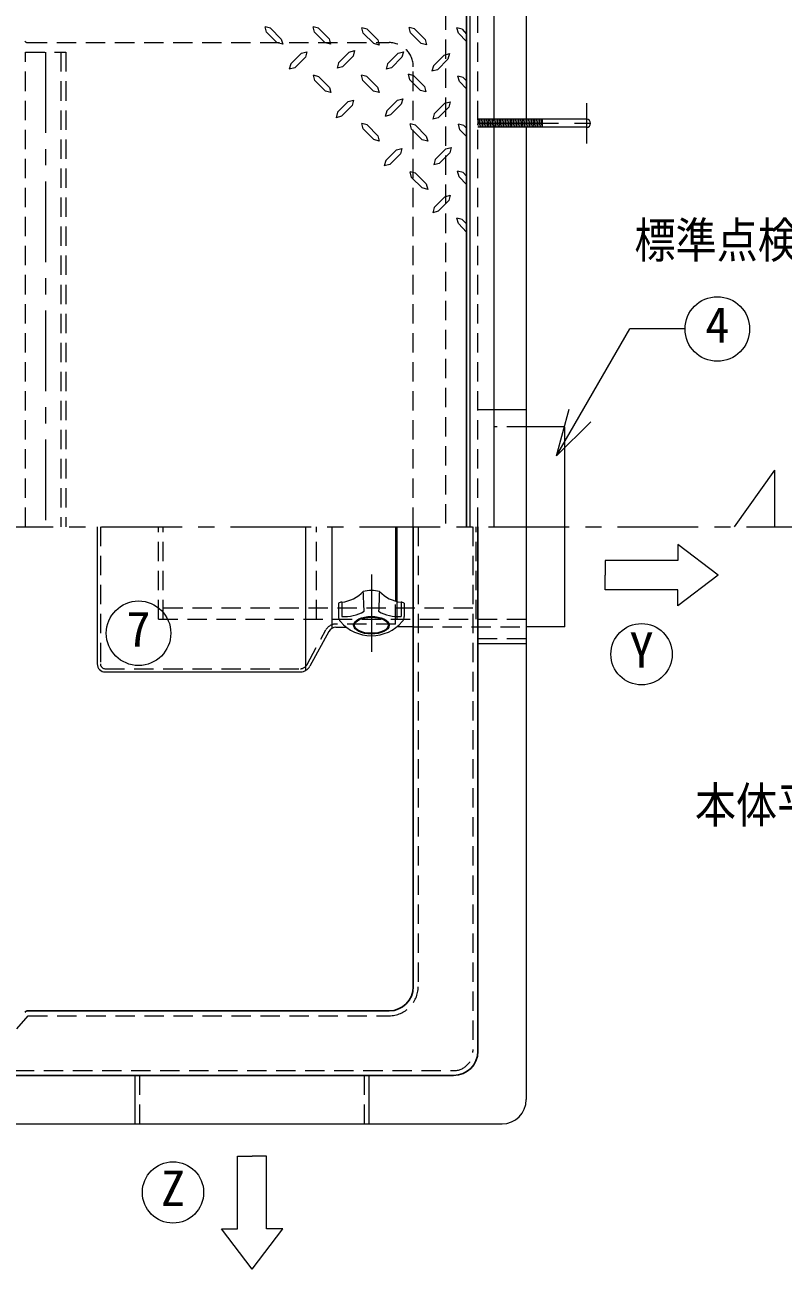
# Model space of a CAD drawing. Units: millimetres at full size, sheet at 1:10; details may follow other scales. Extents: x -2115 to 1935, y -1423 to 1387.
# Drawn here: x 89 to 559, y 207 to 978 of the extents above; entities that cross this region are included whole.
import ezdxf
from ezdxf.enums import TextEntityAlignment as Align

# ---------------------------------------------------------------- set-up
doc = ezdxf.new("R2010")
doc.units = ezdxf.units.MM
doc.header["$LTSCALE"] = 10
doc.linetypes.add('CHAIN1', pattern=[8, 5, -1, 1, -1])
doc.linetypes.add('DASHED1', pattern=[1.8, 1.2, -0.6])
doc.layers.add('0-0____1', color=4, linetype='Continuous', lineweight=9)
doc.styles.add('ＭＳ ゴシック', font='')
doc.styles.get('ＭＳ ゴシック').set_extended_font_data('MS Gothic')

msp = doc.modelspace()

# ---------------------------------------------------------------- linework, layer by layer
at = {"layer": '0-0____1', "color": 7, "lineweight": 18}
for p, q in [((399.94, 1021.76), (399.94, 919.26)), ((379.94, 1016.76), (379.94, 666.76)), ((364.94, 1001.76), (364.94, 666.76)), ((437.34, 919.26), (379.94, 919.26)), ((437.34, 914.26), (379.94, 914.26)), ((399.94, 914.26), (399.94, 311.76)), ((418.79, 710.6), (464.24, 789.31)), ((498.44, 789.31), (464.24, 789.31)), ((399.94, 739.26), (379.94, 739.26)), ((418.79, 710.6), (426.56, 739.58)), ((418.79, 710.6), (440.01, 731.82)), ((133.94, 666.76), (133.94, 581.77)), ((318.94, 666.76), (318.94, 620.67)), ((319.94, 620.41), (319.94, 666.76)), ((283.57, 619.48), (283.57, 611.24)), ((285.57, 620.01), (285.57, 611.13)), ((322.31, 620.01), (322.31, 611.13)), ((324.31, 619.48), (324.31, 611.24)), ((277.52, 601.88), (265.81, 580.41)), ((281.91, 604.48), (288.48, 604.48)), ((329.94, 604.76), (319.75, 604.76)), ((319.94, 604.91), (319.94, 604.76)), ((423.94, 604.76), (399.94, 604.76)), ((399.94, 594.26), (369.94, 594.26)), ((138.94, 576.77), (260.05, 576.77)), ((157.44, 296.76), (157.44, 326.76)), ((302.44, 326.76), (302.44, 296.76)), ((-1225.06, 296.76), (384.94, 296.76))]:
    msp.add_line(p, q, dxfattribs=at)
at = {"layer": '0-0____1', "color": 5, "lineweight": 25}
for p, q in [((362.94, 1000.76), (362.94, 666.76)), ((329.94, 666.76), (329.94, 381.76)), ((369.94, 666.76), (369.94, 341.76)), ((90.98, 366.76), (314.94, 366.76)), ((-1195.06, 326.76), (354.94, 326.76))]:
    msp.add_line(p, q, dxfattribs=at)
at = {"layer": '0-0____1', "linetype": 'DASHED1'}
for p, q in [((369.94, 666.76), (369.94, 991.76)), ((349.94, 986.76), (349.94, 666.76)), ((90.98, 966.76), (314.94, 966.76)), ((111.44, 960.76), (111.44, 666.76)), ((329.94, 666.76), (329.94, 951.76)), ((379.94, 919.26), (369.94, 919.26)), ((369.94, 915.5), (370.25, 919.26)), ((370.84, 914.26), (371.25, 919.26)), ((371.84, 914.26), (372.25, 919.26)), ((372.85, 914.26), (373.26, 919.26)), ((373.85, 914.26), (374.26, 919.26)), ((374.85, 914.26), (375.26, 919.26)), ((375.86, 914.26), (376.27, 919.26)), ((376.86, 914.26), (377.27, 919.26)), ((377.86, 914.26), (378.27, 919.26)), ((378.87, 914.26), (379.28, 919.26)), ((379.94, 914.26), (369.94, 914.26)), ((379.87, 914.26), (379.94, 915.09)), ((379.94, 739.26), (369.94, 739.26)), ((399.94, 728.76), (379.94, 728.76)), ((135.94, 666.76), (135.94, 581.77)), ((171.94, 609.48), (171.94, 666.76)), ((174.94, 609.48), (174.94, 666.76)), ((269.94, 609.48), (269.94, 666.76)), ((368.94, 609.48), (368.94, 666.76)), ((318.94, 606.48), (318.94, 620.67)), ((319.94, 609.48), (319.94, 620.41)), ((171.94, 609.48), (399.94, 609.48)), ((174.94, 616.48), (368.94, 616.48)), ((264.05, 581.36), (275.76, 602.84)), ((318.94, 606.48), (281.91, 606.48)), ((329.94, 604.76), (399.94, 604.76)), ((399.94, 597.26), (369.94, 597.26)), ((138.94, 578.77), (259.99, 578.77)), ((160.44, 296.76), (160.44, 326.76)), ((299.44, 326.76), (299.44, 296.76))]:
    msp.add_line(p, q, dxfattribs=at)
at = {"layer": '0-0____1'}
for p, q in [((241.4, 975.66), (238.15, 976.5)), ((238.99, 973.14), (238.15, 976.5)), ((238.99, 973.14), (245.6, 966.53)), ((241.4, 975.66), (248.02, 968.94)), ((268.7, 973.25), (267.86, 976.61)), ((271.12, 975.66), (267.86, 976.61)), ((268.7, 973.25), (275.32, 966.63)), ((271.12, 975.66), (277.84, 969.05)), ((301.36, 975.14), (298, 975.98)), ((298.94, 972.62), (298, 975.98)), ((298.94, 972.62), (305.45, 966.11)), ((301.36, 975.14), (307.97, 968.52)), ((328.24, 972.83), (327.29, 976.19)), ((330.65, 975.24), (327.29, 976.19)), ((328.24, 972.83), (334.85, 966.21)), ((330.65, 975.24), (337.27, 968.63)), ((360.26, 975.14), (356.9, 975.98)), ((357.85, 972.62), (356.9, 975.98)), ((357.85, 972.62), (362.94, 967.53)), ((360.26, 975.14), (362.94, 972.08)), ((278.68, 965.79), (275.32, 966.63)), ((277.84, 969.05), (278.68, 965.79)), ((308.81, 965.16), (305.45, 966.11)), ((307.97, 968.52), (308.81, 965.16)), ((338.21, 965.37), (334.85, 966.21)), ((337.27, 968.63), (338.21, 965.37)), ((254, 953.51), (260.62, 960.23)), ((256.42, 951.09), (263.03, 957.71)), ((260.62, 960.23), (263.87, 961.07)), ((263.87, 961.07), (263.03, 957.71)), ((283.61, 954.24), (290.23, 960.86)), ((286.03, 951.83), (292.64, 958.44)), ((290.23, 960.86), (293.48, 961.8)), ((293.48, 961.8), (292.64, 958.44)), ((313.85, 953.51), (320.47, 960.23)), ((316.37, 951.09), (322.88, 957.71)), ((320.47, 960.23), (323.83, 961.07)), ((323.83, 961.07), (322.88, 957.71)), ((342.41, 952.35), (349.03, 958.97)), ((344.83, 949.94), (351.44, 956.55)), ((349.03, 958.97), (352.28, 959.91)), ((352.28, 959.91), (351.44, 956.55)), ((254, 953.51), (253.06, 950.25)), ((256.42, 951.09), (253.06, 950.25)), ((283.61, 954.24), (282.67, 950.88)), ((286.03, 951.83), (282.67, 950.88)), ((313.85, 953.51), (313.01, 950.25)), ((316.37, 951.09), (313.01, 950.25)), ((342.41, 952.35), (341.47, 948.99)), ((344.83, 949.94), (341.47, 948.99)), ((271.33, 945.63), (268.07, 946.58)), ((268.91, 943.22), (268.07, 946.58)), ((268.91, 943.22), (275.53, 936.6)), ((271.33, 945.63), (278.05, 939.02)), ((301.15, 945.74), (297.79, 946.68)), ((298.73, 943.32), (297.79, 946.68)), ((298.73, 943.32), (305.35, 936.71)), ((301.15, 945.74), (307.76, 939.12)), ((330.23, 946.16), (326.98, 947.1)), ((327.82, 943.74), (326.98, 947.1)), ((327.82, 943.74), (334.43, 937.13)), ((330.23, 946.16), (336.95, 939.54)), ((360.89, 945.11), (357.53, 945.95)), ((358.48, 942.59), (357.53, 945.95)), ((358.48, 942.59), (362.94, 938.13)), ((360.89, 945.11), (362.94, 943.06)), ((278.89, 935.76), (275.53, 936.6)), ((278.05, 939.02), (278.89, 935.76)), ((308.71, 935.76), (305.35, 936.71)), ((307.76, 939.12), (308.71, 935.76)), ((337.79, 936.18), (334.43, 937.13)), ((336.95, 939.54), (337.79, 936.18)), ((285.4, 921.17), (292.01, 927.78)), ((313.43, 924.42), (320.05, 931.04)), ((315.85, 922.01), (322.46, 928.62)), ((342.83, 922.53), (349.45, 929.25)), ((345.35, 920.12), (351.86, 926.73)), ((349.45, 929.25), (352.81, 930.09)), ((352.81, 930.09), (351.86, 926.73)), ((282.98, 923.58), (282.04, 920.22)), ((285.4, 921.17), (282.04, 920.22)), ((313.43, 924.42), (312.49, 921.06)), ((315.85, 922.01), (312.49, 921.06)), ((342.83, 922.53), (341.99, 919.28)), ((345.35, 920.12), (341.99, 919.28)), ((379.94, 915.09), (380.28, 919.26)), ((380.87, 914.26), (381.28, 919.26)), ((381.88, 914.26), (382.29, 919.26)), ((382.88, 914.26), (383.29, 919.26)), ((383.88, 914.26), (384.29, 919.26)), ((384.89, 914.26), (385.3, 919.26)), ((385.89, 914.26), (386.3, 919.26)), ((386.89, 914.26), (387.3, 919.26)), ((387.9, 914.26), (388.31, 919.26)), ((388.9, 914.26), (389.31, 919.26)), ((389.9, 914.26), (390.31, 919.26)), ((390.91, 914.26), (391.32, 919.26)), ((391.91, 914.26), (392.32, 919.26)), ((392.91, 914.26), (393.32, 919.26)), ((393.92, 914.26), (394.33, 919.26)), ((394.92, 914.26), (395.33, 919.26)), ((395.92, 914.26), (396.33, 919.26)), ((396.93, 914.26), (397.34, 919.26)), ((397.93, 914.26), (398.34, 919.26)), ((398.93, 914.26), (399.34, 919.26)), ((399.94, 914.26), (400.35, 919.26)), ((400.94, 914.26), (401.35, 919.26)), ((401.94, 914.26), (402.35, 919.26)), ((402.95, 914.26), (403.36, 919.26)), ((403.95, 914.26), (404.36, 919.26)), ((404.95, 914.26), (405.36, 919.26)), ((405.96, 914.26), (406.37, 919.26)), ((406.96, 914.26), (407.37, 919.26)), ((407.96, 914.26), (408.37, 919.26)), ((408.97, 914.26), (409.38, 919.26)), ((409.84, 919.26), (409.84, 914.26)), ((298.94, 913.29), (298, 916.65)), ((301.36, 915.71), (298, 916.65)), ((298.94, 913.29), (305.45, 906.68)), ((301.36, 915.71), (307.97, 909.09)), ((331.28, 915.6), (328.03, 916.44)), ((328.87, 913.08), (328.03, 916.44)), ((328.87, 913.08), (335.48, 906.47)), ((331.28, 915.6), (338, 908.88)), ((358.79, 912.77), (357.95, 916.13)), ((361.31, 915.29), (357.95, 916.13)), ((358.79, 912.77), (362.94, 908.62)), ((361.31, 915.29), (362.94, 913.66)), ((308.81, 905.73), (305.45, 906.68)), ((307.97, 909.09), (308.81, 905.73)), ((338.84, 905.63), (335.48, 906.47)), ((338, 908.88), (338.84, 905.63)), ((312.91, 893.66), (319.52, 900.27)), ((315.32, 891.24), (321.94, 897.86)), ((343.46, 894.29), (350.08, 901.01)), ((345.98, 891.87), (352.49, 898.49)), ((350.08, 901.01), (353.44, 901.85)), ((353.44, 901.85), (352.49, 898.49)), ((312.91, 893.66), (311.96, 890.3)), ((315.32, 891.24), (311.96, 890.3)), ((343.46, 894.29), (342.62, 891.03)), ((345.98, 891.87), (342.62, 891.03)), ((358.37, 883.68), (357.43, 887.04)), ((360.79, 886.2), (357.43, 887.04)), ((331.28, 885.78), (327.92, 886.62)), ((328.87, 883.26), (327.92, 886.62)), ((328.87, 883.26), (335.48, 876.75)), ((331.28, 885.78), (337.9, 879.17)), ((337.9, 879.17), (338.84, 875.81)), ((358.37, 883.68), (362.94, 878.93)), ((360.79, 886.2), (362.94, 884.05)), ((338.84, 875.81), (335.48, 876.75)), ((342.83, 864.68), (349.45, 871.29)), ((349.45, 871.29), (352.81, 872.24)), ((352.81, 872.24), (351.86, 868.88)), ((342.83, 864.68), (341.99, 861.32)), ((345.35, 862.26), (351.86, 868.88)), ((345.35, 862.26), (341.99, 861.32)), ((357.85, 854.6), (356.9, 857.96)), ((360.26, 857.12), (356.9, 857.96)), ((360.26, 857.12), (362.94, 854.44)), ((357.85, 854.6), (362.94, 849.3)), ((263.24, 577.74), (263.24, 666.76)), ((279.36, 666.76), (279.36, 603.78)), ((493.94, 655.76), (493.94, 645.76)), ((518.94, 636.76), (493.94, 655.76)), ((518.94, 636.76), (493.94, 617.76)), ((493.94, 617.76), (493.94, 627.76)), ((210.94, 231.76), (220.94, 231.76)), ((229.94, 206.76), (210.94, 231.76)), ((229.94, 206.76), (248.94, 231.76)), ((248.94, 231.76), (238.94, 231.76))]:
    msp.add_line(p, q, dxfattribs=at)
at = {"layer": '0-0____1', "color": 7, "linetype": 'DASHED1', "lineweight": 18}
for p, q in [((89.44, 666.76), (89.44, 960.76)), ((89.44, 960.76), (114.44, 960.76)), ((114.44, 960.76), (114.44, 666.76)), ((332.94, 666.76), (332.94, 381.76)), ((366.94, 666.76), (366.94, 341.76)), ((84.07, 355.63), (91.2, 363.76)), ((91.2, 363.76), (314.94, 363.76)), ((-1195.06, 329.76), (354.94, 329.76))]:
    msp.add_line(p, q, dxfattribs=at)
at = {"layer": '0-0____1', "linetype": 'CHAIN1'}
for p, q in [((101.94, 960.76), (101.94, 666.76)), ((437.34, 929.26), (437.34, 904.26)), ((369.94, 916.76), (449.84, 916.76)), ((553.94, 701.76), (528.94, 666.76)), ((553.94, 701.76), (553.94, 666.76)), ((-1383.39, 666.76), (744.94, 666.76)), ((303.94, 637.22), (303.94, 589.22))]:
    msp.add_line(p, q, dxfattribs=at)
at = {"layer": '0-0____1'}
for points in [[(248.02, 968.94), (248.96, 965.69), (245.6, 966.53)], [(282.98, 923.58), (289.6, 930.2), (292.85, 931.14), (292.01, 927.78)], [(320.05, 931.04), (323.41, 931.88), (322.46, 928.62)], [(319.52, 900.27), (322.88, 901.11), (321.94, 897.86)], [(493.94, 645.76), (448.94, 645.76), (448.94, 636.76)], [(493.94, 627.76), (448.94, 627.76), (448.94, 636.76)], [(220.94, 231.76), (220.94, 276.76), (229.94, 276.76)], [(238.94, 231.76), (238.94, 276.76), (229.94, 276.76)]]:
    msp.add_lwpolyline(points, dxfattribs=at)
at = {"layer": '0-0____1', "color": 7, "lineweight": 18}
msp.add_lwpolyline([(423.94, 604.76), (423.94, 728.76), (399.94, 728.76)], dxfattribs=at)
for centre, radius in [((518.44, 789.31), 20), ((159.59, 600.77), 20), ((471.44, 587.76), 19), ((180.94, 254.26), 19)]:
    msp.add_circle(centre, radius, dxfattribs=at)
at = {"layer": '0-0____1', "linetype": 'DASHED1'}
for centre, radius, start, end in [((90.98, 969.26), 2.5, 221.25117, 270), ((314.94, 951.76), 15, 0, 90), ((281.91, 599.48), 7, 90, 151.38954), ((138.94, 581.77), 3, 180, 270), ((259.66, 583.76), 5, 273.76262, 331.38954)]:
    msp.add_arc(centre, radius, start, end, dxfattribs=at)
at = {"layer": '0-0____1', "color": 7, "lineweight": 18}
for centre, radius, start, end in [((437.34, 916.76), 2.5, 270, 90), ((283.06, 641.83), 21.97, 276.56165, 316.29764), ((303.94, 604.89), 22.33, 77.05918, 102.94082), ((-343.35, 594.37), 643.1, 1.7816, 2.87754), ((951.23, 594.37), 643.1, 177.12246, 178.2184), ((324.82, 641.83), 21.97, 223.70236, 263.43835), ((286.57, 612.11), 7.97, 97.24301, 112.15352), ((321.3, 612.11), 7.97, 67.84648, 82.75699), ((288.57, 611.24), 5, 180, 220.94225), ((287.19, 635.56), 24.48, 266.20738, 300.02241), ((320.69, 635.56), 24.48, 239.97759, 273.79262), ((319.31, 611.24), 5, 319.05775, 0), ((281.91, 599.48), 5, 90, 151.38954), ((303.94, 624.57), 25.35, 220.94225, 319.05775), ((138.94, 581.77), 5, 180, 270), ((259.66, 583.76), 7, 273.17983, 331.38954), ((384.94, 311.76), 15, 270, 0)]:
    msp.add_arc(centre, radius, start, end, dxfattribs=at)
at = {"layer": '0-0____1', "color": 5, "lineweight": 25}
for centre, radius, start, end in [((314.94, 381.76), 15, 270, 0), ((90.98, 364.26), 2.5, 90, 138.74883), ((354.94, 341.76), 15, 270, 0)]:
    msp.add_arc(centre, radius, start, end, dxfattribs=at)
at = {"layer": '0-0____1', "color": 7, "linetype": 'DASHED1', "lineweight": 18}
for centre, radius in [((314.94, 381.76), 18), ((354.94, 341.76), 12)]:
    msp.add_arc(centre, radius, 270, 0, dxfattribs=at)
at = {"layer": '0-0____1', "color": 7, "lineweight": 18}
for major_axis, ratio in [((11, 0), 0.5), ((10.5, 0), 0.47619)]:
    msp.add_ellipse((303.94, 605.72), major_axis=major_axis, ratio=ratio, dxfattribs=at)

# ---------------------------------------------------------------- texts
at = {"layer": '0-0____1', "color": 7, "style": 'ＭＳ ゴシック', "width": 0.85}
for s, p in [('標準点検蓋伏せ図', (467.01, 826.76)), ('本体平面図', (504.51, 476.76))]:
    msp.add_text(s, height=21.99, dxfattribs=at).set_placement(p, align=Align.BOTTOM_LEFT)
at = {"layer": '0-0____1', "color": 7, "style": 'ＭＳ ゴシック'}
for s, p in [('4', (510.94, 774.31)), ('7', (152.09, 585.77)), ('Y', (463.94, 572.76)), ('Z', (173.44, 239.26))]:
    msp.add_text(s, height=21.99, dxfattribs=at).set_placement(p, align=Align.BOTTOM_LEFT)

doc.saveas('drawing.dxf')
